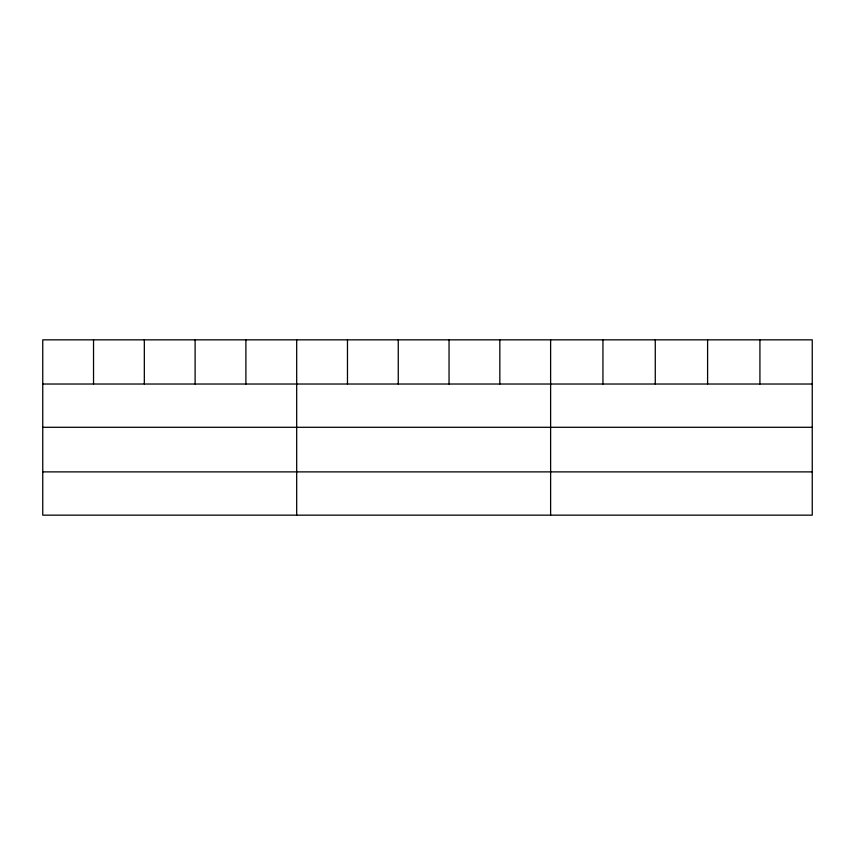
<?xml version="1.0" encoding="UTF-8"?>
<svg xmlns="http://www.w3.org/2000/svg" width="855" height="855" viewBox="0 0 855 855"><rect width="100%" height="100%" fill="white"/><g stroke="black" fill="none" stroke-linecap="round" stroke-linejoin="round"><path stroke-width="1.28" d="M812.25 427.297L812.25 339.841L42.75 339.841L42.75 515.159L812.25 515.159L812.25 427.297L42.75 427.297M42.75 384.023L812.25 384.023M42.75 471.885L812.25 471.885M759.924 339.841L759.924 384.023M707.598 339.841L707.598 384.023M655.272 339.841L655.272 384.023M602.946 339.841L602.946 384.023M550.62 339.841L550.62 515.159M499.833 339.841L499.833 384.023M449.046 339.841L449.046 384.023M398.259 339.841L398.259 384.023M347.472 339.841L347.472 384.023M296.685 339.841L296.685 515.159M245.898 339.841L245.898 384.023M195.111 339.841L195.111 384.023M144.324 339.841L144.324 384.023M93.537 339.841L93.537 384.023"/></g></svg>
